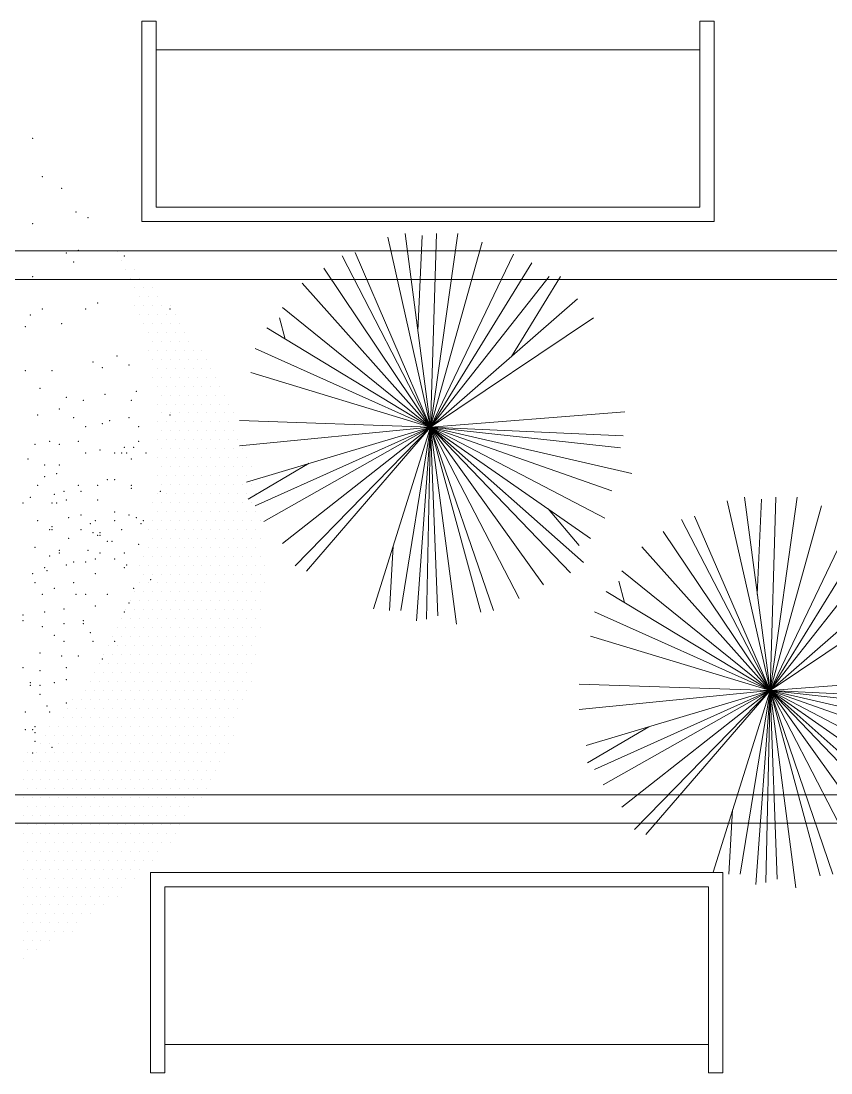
# Model space of a CAD drawing. Header units: metres. Extents: x 599 to 707, y 227 to 318.
# Drawn here: x 655.815 to 658.645, y 249.239 to 252.914 of the extents above; entities that cross this region are included whole.
import ezdxf

# ---------------------------------------------------------------- set-up
doc = ezdxf.new("R2010")
doc.units = ezdxf.units.M
doc.layers.get('0').update_dxf_attribs({"lineweight": 0})
for name, color, linetype, lineweight in [('banqueta', 252, 'Continuous', 9), ('gradas', 35, 'Continuous', 5), ('vegetacion', 74, 'Continuous', 0)]:
    doc.layers.add(name, color=color, linetype=linetype, lineweight=lineweight)

# ---------------------------------------------------------------- blocks, each defined once
blk = doc.blocks.new('Shrub1')
for p, q in [((0, 0), (-0.02488, 0.11056)), ((0, 0), (-0.01489, 0.1126)), ((-0.00739, 0.05587), (-0.0049, 0.11152)), ((0, 0), (0.0034, 0.1126)), ((0, 0), (0.01589, 0.1126)), ((0, 0), (0.02998, 0.10756)), ((0, 0), (-0.05146, 0.09965)), ((0, 0), (-0.04397, 0.10156)), ((0, 0), (0.04826, 0.1006)), ((0, 0), (-0.06225, 0.09257)), ((0, 0), (0.05905, 0.09557)), ((0, 0), (0.06905, 0.08765)), ((0.04711, 0.0411), (0.07574, 0.08765)), ((0, 0), (-0.07474, 0.0837)), ((0, 0), (0.08563, 0.0747)), ((0, 0), (-0.08633, 0.06967)), ((-0.08476, 0.05123), (-0.08803, 0.06367)), ((0, 0), (0.09483, 0.06367)), ((0, 0), (-0.09543, 0.05768)), ((0, 0), (-0.10212, 0.04581)), ((0, 0), (-0.10462, 0.03178)), ((-0.10462, 0.03178), (-0.10462, 0.03178)), ((0, 0), (0.11311, 0.00887)), ((0, 0), (-0.11121, 0.00384)), ((0, 0), (-0.11121, -0.01103)), ((0, 0), (-0.10712, -0.03202)), ((0, 0), (-0.10212, -0.04593)), ((0, 0), (-0.09713, -0.05492)), ((0, 0), (-0.08633, -0.06787)), ((0, 0), (-0.07884, -0.08082)), ((0, 0), (-0.07224, -0.08382)), ((0, 0), (-0.03317, -0.10576)), ((0, 0), (-0.01739, -0.10684)), ((0, 0), (-0.00819, -0.11284)), ((0, 0), (-0.0024, -0.11176)), ((0, 0), (0.11221, -0.00516)), ((0, 0), (0.11061, -0.01211)), ((0, 0), (0.10562, -0.03705)), ((0, 0), (0.10142, -0.053)), ((0, 0), (0.09313, -0.06487)), ((0, 0), (0.01509, -0.11475)), ((0, 0), (0.0042, -0.10984)), ((0, 0), (0.05156, -0.09977)), ((0, 0), (0.06575, -0.09185)), ((0, 0), (0.08154, -0.0849)), ((0, 0), (0.03667, -0.10684)), ((0, 0), (0.08903, -0.0789)), ((0, 0), (0.11721, -0.02698)), ((0, 0), (0.02918, -0.1078)), ((-0.07061, -0.0211), (-0.10632, -0.04197)), ((0.06845, -0.04768), (0.08653, -0.06895)), ((-0.02175, -0.06932), (-0.02398, -0.10684))]:
    blk.add_line(p, q)

msp = doc.modelspace()

# ---------------------------------------------------------------- linework, layer by layer
at = {"layer": 'banqueta'}
for p, q in [((649.7146, 252.1109), (661.3506, 252.1109)), ((649.7146, 252.0109), (661.2768, 252.0109)), ((649.7146, 250.2109), (661.2768, 250.2109)), ((649.7146, 250.1109), (661.3506, 250.1109))]:
    msp.add_line(p, q, dxfattribs=at)
at = {"layer": 'gradas'}
for p, q in [((656.2369, 252.2135), (656.2369, 252.9135)), ((656.2369, 252.9135), (656.2869, 252.9135)), ((656.2869, 252.2635), (656.2869, 252.9135)), ((658.1869, 252.9135), (658.1869, 252.2635)), ((658.1869, 252.9135), (658.2369, 252.9135)), ((658.2369, 252.9135), (658.2369, 252.2135)), ((656.2869, 252.8135), (658.1869, 252.8135)), ((658.1869, 252.2635), (656.2869, 252.2635)), ((658.2369, 252.2135), (656.2369, 252.2135)), ((658.2668, 249.9388), (656.2668, 249.9388)), ((656.2668, 249.9388), (656.2668, 249.2388)), ((658.2668, 249.2388), (658.2668, 249.9388)), ((658.2168, 249.8888), (656.3168, 249.8888)), ((656.3168, 249.8888), (656.3168, 249.2388)), ((658.2168, 249.2388), (658.2168, 249.8888)), ((656.3168, 249.3388), (658.2168, 249.3388)), ((656.2668, 249.2388), (656.3168, 249.2388)), ((658.2168, 249.2388), (658.2668, 249.2388))]:
    msp.add_line(p, q, dxfattribs=at)
at = {"layer": 'vegetacion', "color": 0}
for p, q in [((656.1501, 252.1068), (656.1501, 252.1068)), ((656.1658, 252.0756), (656.1658, 252.0756)), ((656.1814, 252.0443), (656.1814, 252.0443)), ((656.197, 252.0131), (656.197, 252.0131)), ((656.2126, 252.0443), (656.2126, 252.0443)), ((656.2283, 252.0131), (656.2283, 252.0131)), ((656.2126, 251.9818), (656.2126, 251.9818)), ((656.2439, 251.9818), (656.2439, 251.9818)), ((656.2751, 251.9818), (656.2751, 251.9818)), ((656.2283, 251.9506), (656.2283, 251.9506)), ((656.2595, 251.9506), (656.2595, 251.9506)), ((656.2908, 251.9506), (656.2908, 251.9506)), ((656.2126, 251.9193), (656.2126, 251.9193)), ((656.2439, 251.9193), (656.2439, 251.9193)), ((656.2751, 251.9193), (656.2751, 251.9193)), ((656.3064, 251.9193), (656.3064, 251.9193)), ((656.3376, 251.9193), (656.3376, 251.9193)), ((656.2283, 251.8881), (656.2283, 251.8881)), ((656.2595, 251.8881), (656.2595, 251.8881)), ((656.2908, 251.8881), (656.2908, 251.8881)), ((656.322, 251.8881), (656.322, 251.8881)), ((656.3533, 251.8881), (656.3533, 251.8881)), ((656.2439, 251.8568), (656.2439, 251.8568)), ((656.2751, 251.8568), (656.2751, 251.8568)), ((656.3064, 251.8568), (656.3064, 251.8568)), ((656.3376, 251.8568), (656.3376, 251.8568)), ((656.3689, 251.8568), (656.3689, 251.8568)), ((656.2595, 251.8256), (656.2595, 251.8256)), ((656.2751, 251.7943), (656.2751, 251.7943)), ((656.2908, 251.8256), (656.2908, 251.8256)), ((656.3064, 251.7943), (656.3064, 251.7943)), ((656.322, 251.8256), (656.322, 251.8256)), ((656.3376, 251.7943), (656.3376, 251.7943)), ((656.3533, 251.8256), (656.3533, 251.8256)), ((656.3689, 251.7943), (656.3689, 251.7943)), ((656.3845, 251.8256), (656.3845, 251.8256)), ((656.4001, 251.7943), (656.4001, 251.7943)), ((656.2595, 251.7631), (656.2595, 251.7631)), ((656.2908, 251.7631), (656.2908, 251.7631)), ((656.322, 251.7631), (656.322, 251.7631)), ((656.3533, 251.7631), (656.3533, 251.7631)), ((656.3845, 251.7631), (656.3845, 251.7631)), ((656.4158, 251.7631), (656.4158, 251.7631)), ((656.447, 251.7631), (656.447, 251.7631)), ((656.2751, 251.7318), (656.2751, 251.7318)), ((656.3064, 251.7318), (656.3064, 251.7318)), ((656.3376, 251.7318), (656.3376, 251.7318)), ((656.3689, 251.7318), (656.3689, 251.7318)), ((656.4001, 251.7318), (656.4001, 251.7318)), ((656.4314, 251.7318), (656.4314, 251.7318)), ((656.4626, 251.7318), (656.4626, 251.7318)), ((656.2908, 251.7006), (656.2908, 251.7006)), ((656.322, 251.7006), (656.322, 251.7006)), ((656.3533, 251.7006), (656.3533, 251.7006)), ((656.3845, 251.7006), (656.3845, 251.7006)), ((656.4158, 251.7006), (656.4158, 251.7006)), ((656.447, 251.7006), (656.447, 251.7006)), ((656.4783, 251.7006), (656.4783, 251.7006)), ((656.2751, 251.6693), (656.2751, 251.6693)), ((656.3064, 251.6693), (656.3064, 251.6693)), ((656.3376, 251.6693), (656.3376, 251.6693)), ((656.3689, 251.6693), (656.3689, 251.6693)), ((656.4001, 251.6693), (656.4001, 251.6693)), ((656.4314, 251.6693), (656.4314, 251.6693)), ((656.4626, 251.6693), (656.4626, 251.6693)), ((656.4939, 251.6693), (656.4939, 251.6693)), ((656.2908, 251.6381), (656.2908, 251.6381)), ((656.322, 251.6381), (656.322, 251.6381)), ((656.3533, 251.6381), (656.3533, 251.6381)), ((656.3845, 251.6381), (656.3845, 251.6381)), ((656.4158, 251.6381), (656.4158, 251.6381)), ((656.447, 251.6381), (656.447, 251.6381)), ((656.4783, 251.6381), (656.4783, 251.6381)), ((656.5095, 251.6381), (656.5095, 251.6381)), ((656.2908, 251.5756), (656.2908, 251.5756)), ((656.3064, 251.6068), (656.3064, 251.6068)), ((656.322, 251.5756), (656.322, 251.5756)), ((656.3376, 251.6068), (656.3376, 251.6068)), ((656.3533, 251.5756), (656.3533, 251.5756)), ((656.3689, 251.6068), (656.3689, 251.6068)), ((656.3845, 251.5756), (656.3845, 251.5756)), ((656.4001, 251.6068), (656.4001, 251.6068)), ((656.4158, 251.5756), (656.4158, 251.5756)), ((656.4314, 251.6068), (656.4314, 251.6068)), ((656.447, 251.5756), (656.447, 251.5756)), ((656.4626, 251.6068), (656.4626, 251.6068)), ((656.4783, 251.5756), (656.4783, 251.5756)), ((656.4939, 251.6068), (656.4939, 251.6068)), ((656.5095, 251.5756), (656.5095, 251.5756)), ((656.5251, 251.6068), (656.5251, 251.6068)), ((656.5408, 251.5756), (656.5408, 251.5756)), ((656.3064, 251.5443), (656.3064, 251.5443)), ((656.3376, 251.5443), (656.3376, 251.5443)), ((656.3689, 251.5443), (656.3689, 251.5443)), ((656.4001, 251.5443), (656.4001, 251.5443)), ((656.4314, 251.5443), (656.4314, 251.5443)), ((656.4626, 251.5443), (656.4626, 251.5443)), ((656.4939, 251.5443), (656.4939, 251.5443)), ((656.5251, 251.5443), (656.5251, 251.5443)), ((656.5564, 251.5443), (656.5564, 251.5443)), ((656.2908, 251.5131), (656.2908, 251.5131)), ((656.322, 251.5131), (656.322, 251.5131)), ((656.3533, 251.5131), (656.3533, 251.5131)), ((656.3845, 251.5131), (656.3845, 251.5131)), ((656.4158, 251.5131), (656.4158, 251.5131)), ((656.447, 251.5131), (656.447, 251.5131)), ((656.4783, 251.5131), (656.4783, 251.5131)), ((656.5095, 251.5131), (656.5095, 251.5131)), ((656.5408, 251.5131), (656.5408, 251.5131)), ((656.3064, 251.4818), (656.3064, 251.4818)), ((656.3376, 251.4818), (656.3376, 251.4818)), ((656.3689, 251.4818), (656.3689, 251.4818)), ((656.4001, 251.4818), (656.4001, 251.4818)), ((656.4314, 251.4818), (656.4314, 251.4818)), ((656.4626, 251.4818), (656.4626, 251.4818)), ((656.4939, 251.4818), (656.4939, 251.4818)), ((656.5251, 251.4818), (656.5251, 251.4818)), ((656.5564, 251.4818), (656.5564, 251.4818)), ((656.2908, 251.4506), (656.2908, 251.4506)), ((656.322, 251.4506), (656.322, 251.4506)), ((656.3533, 251.4506), (656.3533, 251.4506)), ((656.3845, 251.4506), (656.3845, 251.4506)), ((656.4158, 251.4506), (656.4158, 251.4506)), ((656.447, 251.4506), (656.447, 251.4506)), ((656.4783, 251.4506), (656.4783, 251.4506)), ((656.5095, 251.4506), (656.5095, 251.4506)), ((656.5408, 251.4506), (656.5408, 251.4506)), ((656.572, 251.4506), (656.572, 251.4506)), ((656.2908, 251.3881), (656.2908, 251.3881)), ((656.3064, 251.4193), (656.3064, 251.4193)), ((656.322, 251.3881), (656.322, 251.3881)), ((656.3376, 251.4193), (656.3376, 251.4193)), ((656.3533, 251.3881), (656.3533, 251.3881)), ((656.3689, 251.4193), (656.3689, 251.4193)), ((656.3845, 251.3881), (656.3845, 251.3881)), ((656.4001, 251.4193), (656.4001, 251.4193)), ((656.4158, 251.3881), (656.4158, 251.3881)), ((656.4314, 251.4193), (656.4314, 251.4193)), ((656.447, 251.3881), (656.447, 251.3881)), ((656.4626, 251.4193), (656.4626, 251.4193)), ((656.4783, 251.3881), (656.4783, 251.3881)), ((656.4939, 251.4193), (656.4939, 251.4193)), ((656.5095, 251.3881), (656.5095, 251.3881)), ((656.5251, 251.4193), (656.5251, 251.4193)), ((656.5408, 251.3881), (656.5408, 251.3881)), ((656.5564, 251.4193), (656.5564, 251.4193)), ((656.572, 251.3881), (656.572, 251.3881)), ((656.5876, 251.4193), (656.5876, 251.4193)), ((656.6033, 251.3881), (656.6033, 251.3881)), ((656.3064, 251.3568), (656.3064, 251.3568)), ((656.3376, 251.3568), (656.3376, 251.3568)), ((656.3689, 251.3568), (656.3689, 251.3568)), ((656.4001, 251.3568), (656.4001, 251.3568)), ((656.4314, 251.3568), (656.4314, 251.3568)), ((656.4626, 251.3568), (656.4626, 251.3568)), ((656.4939, 251.3568), (656.4939, 251.3568)), ((656.5251, 251.3568), (656.5251, 251.3568)), ((656.5564, 251.3568), (656.5564, 251.3568)), ((656.5876, 251.3568), (656.5876, 251.3568)), ((656.6189, 251.3568), (656.6189, 251.3568)), ((656.2908, 251.3256), (656.2908, 251.3256)), ((656.322, 251.3256), (656.322, 251.3256)), ((656.3533, 251.3256), (656.3533, 251.3256)), ((656.3845, 251.3256), (656.3845, 251.3256)), ((656.4158, 251.3256), (656.4158, 251.3256)), ((656.447, 251.3256), (656.447, 251.3256)), ((656.4783, 251.3256), (656.4783, 251.3256)), ((656.5095, 251.3256), (656.5095, 251.3256)), ((656.5408, 251.3256), (656.5408, 251.3256)), ((656.572, 251.3256), (656.572, 251.3256)), ((656.6033, 251.3256), (656.6033, 251.3256)), ((656.3064, 251.2943), (656.3064, 251.2943)), ((656.3376, 251.2943), (656.3376, 251.2943)), ((656.3689, 251.2943), (656.3689, 251.2943)), ((656.4001, 251.2943), (656.4001, 251.2943)), ((656.4314, 251.2943), (656.4314, 251.2943)), ((656.4626, 251.2943), (656.4626, 251.2943)), ((656.4939, 251.2943), (656.4939, 251.2943)), ((656.5251, 251.2943), (656.5251, 251.2943)), ((656.5564, 251.2943), (656.5564, 251.2943)), ((656.5876, 251.2943), (656.5876, 251.2943)), ((656.6189, 251.2943), (656.6189, 251.2943)), ((656.2908, 251.2631), (656.2908, 251.2631)), ((656.322, 251.2631), (656.322, 251.2631)), ((656.3533, 251.2631), (656.3533, 251.2631)), ((656.3845, 251.2631), (656.3845, 251.2631)), ((656.4158, 251.2631), (656.4158, 251.2631)), ((656.447, 251.2631), (656.447, 251.2631)), ((656.4783, 251.2631), (656.4783, 251.2631)), ((656.5095, 251.2631), (656.5095, 251.2631)), ((656.5408, 251.2631), (656.5408, 251.2631)), ((656.572, 251.2631), (656.572, 251.2631)), ((656.6033, 251.2631), (656.6033, 251.2631)), ((656.6345, 251.2631), (656.6345, 251.2631)), ((656.2751, 251.2318), (656.2751, 251.2318)), ((656.3064, 251.2318), (656.3064, 251.2318)), ((656.3376, 251.2318), (656.3376, 251.2318)), ((656.3689, 251.2318), (656.3689, 251.2318)), ((656.4001, 251.2318), (656.4001, 251.2318)), ((656.4314, 251.2318), (656.4314, 251.2318)), ((656.4626, 251.2318), (656.4626, 251.2318)), ((656.4939, 251.2318), (656.4939, 251.2318)), ((656.5251, 251.2318), (656.5251, 251.2318)), ((656.5564, 251.2318), (656.5564, 251.2318)), ((656.5876, 251.2318), (656.5876, 251.2318)), ((656.6189, 251.2318), (656.6189, 251.2318)), ((656.2751, 251.1693), (656.2751, 251.1693)), ((656.2908, 251.2006), (656.2908, 251.2006)), ((656.3064, 251.1693), (656.3064, 251.1693)), ((656.322, 251.2006), (656.322, 251.2006)), ((656.3376, 251.1693), (656.3376, 251.1693)), ((656.3533, 251.2006), (656.3533, 251.2006)), ((656.3689, 251.1693), (656.3689, 251.1693)), ((656.3845, 251.2006), (656.3845, 251.2006)), ((656.4001, 251.1693), (656.4001, 251.1693)), ((656.4158, 251.2006), (656.4158, 251.2006)), ((656.4314, 251.1693), (656.4314, 251.1693)), ((656.447, 251.2006), (656.447, 251.2006)), ((656.4626, 251.1693), (656.4626, 251.1693)), ((656.4783, 251.2006), (656.4783, 251.2006)), ((656.4939, 251.1693), (656.4939, 251.1693)), ((656.5095, 251.2006), (656.5095, 251.2006)), ((656.5251, 251.1693), (656.5251, 251.1693)), ((656.5408, 251.2006), (656.5408, 251.2006)), ((656.5564, 251.1693), (656.5564, 251.1693)), ((656.572, 251.2006), (656.572, 251.2006)), ((656.5876, 251.1693), (656.5876, 251.1693)), ((656.6033, 251.2006), (656.6033, 251.2006)), ((656.6189, 251.1693), (656.6189, 251.1693)), ((656.6345, 251.2006), (656.6345, 251.2006)), ((656.6501, 251.1693), (656.6501, 251.1693)), ((656.2595, 251.1381), (656.2595, 251.1381)), ((656.2908, 251.1381), (656.2908, 251.1381)), ((656.322, 251.1381), (656.322, 251.1381)), ((656.3533, 251.1381), (656.3533, 251.1381)), ((656.3845, 251.1381), (656.3845, 251.1381)), ((656.4158, 251.1381), (656.4158, 251.1381)), ((656.447, 251.1381), (656.447, 251.1381)), ((656.4783, 251.1381), (656.4783, 251.1381)), ((656.5095, 251.1381), (656.5095, 251.1381)), ((656.5408, 251.1381), (656.5408, 251.1381)), ((656.572, 251.1381), (656.572, 251.1381)), ((656.6033, 251.1381), (656.6033, 251.1381)), ((656.6345, 251.1381), (656.6345, 251.1381)), ((656.2751, 251.1068), (656.2751, 251.1068)), ((656.3064, 251.1068), (656.3064, 251.1068)), ((656.3376, 251.1068), (656.3376, 251.1068)), ((656.3689, 251.1068), (656.3689, 251.1068)), ((656.4001, 251.1068), (656.4001, 251.1068)), ((656.4314, 251.1068), (656.4314, 251.1068)), ((656.4626, 251.1068), (656.4626, 251.1068)), ((656.4939, 251.1068), (656.4939, 251.1068)), ((656.5251, 251.1068), (656.5251, 251.1068)), ((656.5564, 251.1068), (656.5564, 251.1068)), ((656.5876, 251.1068), (656.5876, 251.1068)), ((656.6189, 251.1068), (656.6189, 251.1068)), ((656.6501, 251.1068), (656.6501, 251.1068)), ((656.2595, 251.0756), (656.2595, 251.0756)), ((656.2908, 251.0756), (656.2908, 251.0756)), ((656.322, 251.0756), (656.322, 251.0756)), ((656.3533, 251.0756), (656.3533, 251.0756)), ((656.3845, 251.0756), (656.3845, 251.0756)), ((656.4158, 251.0756), (656.4158, 251.0756)), ((656.447, 251.0756), (656.447, 251.0756)), ((656.4783, 251.0756), (656.4783, 251.0756)), ((656.5095, 251.0756), (656.5095, 251.0756)), ((656.5408, 251.0756), (656.5408, 251.0756)), ((656.572, 251.0756), (656.572, 251.0756)), ((656.6033, 251.0756), (656.6033, 251.0756)), ((656.6345, 251.0756), (656.6345, 251.0756)), ((656.2439, 251.0443), (656.2439, 251.0443)), ((656.2751, 251.0443), (656.2751, 251.0443)), ((656.3064, 251.0443), (656.3064, 251.0443)), ((656.3376, 251.0443), (656.3376, 251.0443)), ((656.3689, 251.0443), (656.3689, 251.0443)), ((656.4001, 251.0443), (656.4001, 251.0443)), ((656.4314, 251.0443), (656.4314, 251.0443)), ((656.4626, 251.0443), (656.4626, 251.0443)), ((656.4939, 251.0443), (656.4939, 251.0443)), ((656.5251, 251.0443), (656.5251, 251.0443)), ((656.5564, 251.0443), (656.5564, 251.0443)), ((656.5876, 251.0443), (656.5876, 251.0443)), ((656.6189, 251.0443), (656.6189, 251.0443)), ((656.6501, 251.0443), (656.6501, 251.0443)), ((656.2283, 251.0131), (656.2283, 251.0131)), ((656.2595, 251.0131), (656.2595, 251.0131)), ((656.2908, 251.0131), (656.2908, 251.0131)), ((656.322, 251.0131), (656.322, 251.0131)), ((656.3533, 251.0131), (656.3533, 251.0131)), ((656.3845, 251.0131), (656.3845, 251.0131)), ((656.4158, 251.0131), (656.4158, 251.0131)), ((656.447, 251.0131), (656.447, 251.0131)), ((656.4783, 251.0131), (656.4783, 251.0131)), ((656.5095, 251.0131), (656.5095, 251.0131)), ((656.5408, 251.0131), (656.5408, 251.0131)), ((656.572, 251.0131), (656.572, 251.0131)), ((656.6033, 251.0131), (656.6033, 251.0131)), ((656.6345, 251.0131), (656.6345, 251.0131)), ((656.6658, 251.0131), (656.6658, 251.0131)), ((656.2283, 250.9506), (656.2283, 250.9506)), ((656.2439, 250.9818), (656.2439, 250.9818)), ((656.2595, 250.9506), (656.2595, 250.9506)), ((656.2751, 250.9818), (656.2751, 250.9818)), ((656.2908, 250.9506), (656.2908, 250.9506)), ((656.3064, 250.9818), (656.3064, 250.9818)), ((656.322, 250.9506), (656.322, 250.9506)), ((656.3376, 250.9818), (656.3376, 250.9818)), ((656.3533, 250.9506), (656.3533, 250.9506)), ((656.3689, 250.9818), (656.3689, 250.9818)), ((656.3845, 250.9506), (656.3845, 250.9506)), ((656.4001, 250.9818), (656.4001, 250.9818)), ((656.4158, 250.9506), (656.4158, 250.9506)), ((656.4314, 250.9818), (656.4314, 250.9818)), ((656.447, 250.9506), (656.447, 250.9506)), ((656.4626, 250.9818), (656.4626, 250.9818)), ((656.4783, 250.9506), (656.4783, 250.9506)), ((656.4939, 250.9818), (656.4939, 250.9818)), ((656.5095, 250.9506), (656.5095, 250.9506)), ((656.5251, 250.9818), (656.5251, 250.9818)), ((656.5408, 250.9506), (656.5408, 250.9506)), ((656.5564, 250.9818), (656.5564, 250.9818)), ((656.572, 250.9506), (656.572, 250.9506)), ((656.5876, 250.9818), (656.5876, 250.9818)), ((656.6033, 250.9506), (656.6033, 250.9506)), ((656.6189, 250.9818), (656.6189, 250.9818)), ((656.6345, 250.9506), (656.6345, 250.9506)), ((656.6501, 250.9818), (656.6501, 250.9818)), ((656.6658, 250.9506), (656.6658, 250.9506)), ((656.2126, 250.9193), (656.2126, 250.9193)), ((656.2439, 250.9193), (656.2439, 250.9193)), ((656.2751, 250.9193), (656.2751, 250.9193)), ((656.3064, 250.9193), (656.3064, 250.9193)), ((656.3376, 250.9193), (656.3376, 250.9193)), ((656.3689, 250.9193), (656.3689, 250.9193)), ((656.4001, 250.9193), (656.4001, 250.9193)), ((656.4314, 250.9193), (656.4314, 250.9193)), ((656.4626, 250.9193), (656.4626, 250.9193)), ((656.4939, 250.9193), (656.4939, 250.9193)), ((656.5251, 250.9193), (656.5251, 250.9193)), ((656.5564, 250.9193), (656.5564, 250.9193)), ((656.5876, 250.9193), (656.5876, 250.9193)), ((656.6189, 250.9193), (656.6189, 250.9193)), ((656.6501, 250.9193), (656.6501, 250.9193)), ((656.197, 250.8881), (656.197, 250.8881)), ((656.2283, 250.8881), (656.2283, 250.8881)), ((656.2595, 250.8881), (656.2595, 250.8881)), ((656.2908, 250.8881), (656.2908, 250.8881)), ((656.322, 250.8881), (656.322, 250.8881)), ((656.3533, 250.8881), (656.3533, 250.8881)), ((656.3845, 250.8881), (656.3845, 250.8881)), ((656.4158, 250.8881), (656.4158, 250.8881)), ((656.447, 250.8881), (656.447, 250.8881)), ((656.4783, 250.8881), (656.4783, 250.8881)), ((656.5095, 250.8881), (656.5095, 250.8881)), ((656.5408, 250.8881), (656.5408, 250.8881)), ((656.572, 250.8881), (656.572, 250.8881)), ((656.6033, 250.8881), (656.6033, 250.8881)), ((656.6345, 250.8881), (656.6345, 250.8881)), ((656.1814, 250.8568), (656.1814, 250.8568)), ((656.2126, 250.8568), (656.2126, 250.8568)), ((656.2439, 250.8568), (656.2439, 250.8568)), ((656.2751, 250.8568), (656.2751, 250.8568)), ((656.3064, 250.8568), (656.3064, 250.8568)), ((656.3376, 250.8568), (656.3376, 250.8568)), ((656.3689, 250.8568), (656.3689, 250.8568)), ((656.4001, 250.8568), (656.4001, 250.8568)), ((656.4314, 250.8568), (656.4314, 250.8568)), ((656.4626, 250.8568), (656.4626, 250.8568)), ((656.4939, 250.8568), (656.4939, 250.8568)), ((656.5251, 250.8568), (656.5251, 250.8568)), ((656.5564, 250.8568), (656.5564, 250.8568)), ((656.5876, 250.8568), (656.5876, 250.8568)), ((656.6189, 250.8568), (656.6189, 250.8568)), ((656.6501, 250.8568), (656.6501, 250.8568)), ((656.1658, 250.8256), (656.1658, 250.8256)), ((656.197, 250.8256), (656.197, 250.8256)), ((656.2283, 250.8256), (656.2283, 250.8256)), ((656.2595, 250.8256), (656.2595, 250.8256)), ((656.2908, 250.8256), (656.2908, 250.8256)), ((656.322, 250.8256), (656.322, 250.8256)), ((656.3533, 250.8256), (656.3533, 250.8256)), ((656.3845, 250.8256), (656.3845, 250.8256)), ((656.4158, 250.8256), (656.4158, 250.8256)), ((656.447, 250.8256), (656.447, 250.8256)), ((656.4783, 250.8256), (656.4783, 250.8256)), ((656.5095, 250.8256), (656.5095, 250.8256)), ((656.5408, 250.8256), (656.5408, 250.8256)), ((656.572, 250.8256), (656.572, 250.8256)), ((656.6033, 250.8256), (656.6033, 250.8256)), ((656.6345, 250.8256), (656.6345, 250.8256)), ((656.1345, 250.7631), (656.1345, 250.7631)), ((656.1501, 250.7943), (656.1501, 250.7943)), ((656.1658, 250.7631), (656.1658, 250.7631)), ((656.1814, 250.7943), (656.1814, 250.7943)), ((656.197, 250.7631), (656.197, 250.7631)), ((656.2126, 250.7943), (656.2126, 250.7943)), ((656.2283, 250.7631), (656.2283, 250.7631)), ((656.2439, 250.7943), (656.2439, 250.7943)), ((656.2595, 250.7631), (656.2595, 250.7631)), ((656.2751, 250.7943), (656.2751, 250.7943)), ((656.2908, 250.7631), (656.2908, 250.7631)), ((656.3064, 250.7943), (656.3064, 250.7943)), ((656.322, 250.7631), (656.322, 250.7631)), ((656.3376, 250.7943), (656.3376, 250.7943)), ((656.3533, 250.7631), (656.3533, 250.7631)), ((656.3689, 250.7943), (656.3689, 250.7943)), ((656.3845, 250.7631), (656.3845, 250.7631)), ((656.4001, 250.7943), (656.4001, 250.7943)), ((656.4158, 250.7631), (656.4158, 250.7631)), ((656.4314, 250.7943), (656.4314, 250.7943)), ((656.447, 250.7631), (656.447, 250.7631)), ((656.4626, 250.7943), (656.4626, 250.7943)), ((656.4783, 250.7631), (656.4783, 250.7631)), ((656.4939, 250.7943), (656.4939, 250.7943)), ((656.5095, 250.7631), (656.5095, 250.7631)), ((656.5251, 250.7943), (656.5251, 250.7943)), ((656.5408, 250.7631), (656.5408, 250.7631)), ((656.5564, 250.7943), (656.5564, 250.7943)), ((656.572, 250.7631), (656.572, 250.7631)), ((656.5876, 250.7943), (656.5876, 250.7943)), ((656.6033, 250.7631), (656.6033, 250.7631)), ((656.6189, 250.7943), (656.6189, 250.7943)), ((656.6345, 250.7631), (656.6345, 250.7631)), ((656.6501, 250.7943), (656.6501, 250.7943)), ((656.1189, 250.7318), (656.1189, 250.7318)), ((656.1501, 250.7318), (656.1501, 250.7318)), ((656.1814, 250.7318), (656.1814, 250.7318)), ((656.2126, 250.7318), (656.2126, 250.7318)), ((656.2439, 250.7318), (656.2439, 250.7318)), ((656.2751, 250.7318), (656.2751, 250.7318)), ((656.3064, 250.7318), (656.3064, 250.7318)), ((656.3376, 250.7318), (656.3376, 250.7318)), ((656.3689, 250.7318), (656.3689, 250.7318)), ((656.4001, 250.7318), (656.4001, 250.7318)), ((656.4314, 250.7318), (656.4314, 250.7318)), ((656.4626, 250.7318), (656.4626, 250.7318)), ((656.4939, 250.7318), (656.4939, 250.7318)), ((656.5251, 250.7318), (656.5251, 250.7318)), ((656.5564, 250.7318), (656.5564, 250.7318)), ((656.5876, 250.7318), (656.5876, 250.7318)), ((656.6189, 250.7318), (656.6189, 250.7318)), ((656.1033, 250.7006), (656.1033, 250.7006)), ((656.1345, 250.7006), (656.1345, 250.7006)), ((656.1658, 250.7006), (656.1658, 250.7006)), ((656.197, 250.7006), (656.197, 250.7006)), ((656.2283, 250.7006), (656.2283, 250.7006)), ((656.2595, 250.7006), (656.2595, 250.7006)), ((656.2908, 250.7006), (656.2908, 250.7006)), ((656.322, 250.7006), (656.322, 250.7006)), ((656.3533, 250.7006), (656.3533, 250.7006)), ((656.3845, 250.7006), (656.3845, 250.7006)), ((656.4158, 250.7006), (656.4158, 250.7006)), ((656.447, 250.7006), (656.447, 250.7006)), ((656.4783, 250.7006), (656.4783, 250.7006)), ((656.5095, 250.7006), (656.5095, 250.7006)), ((656.5408, 250.7006), (656.5408, 250.7006)), ((656.572, 250.7006), (656.572, 250.7006)), ((656.6033, 250.7006), (656.6033, 250.7006)), ((656.6345, 250.7006), (656.6345, 250.7006)), ((656.0876, 250.6693), (656.0876, 250.6693)), ((656.1189, 250.6693), (656.1189, 250.6693)), ((656.1501, 250.6693), (656.1501, 250.6693)), ((656.1814, 250.6693), (656.1814, 250.6693)), ((656.2126, 250.6693), (656.2126, 250.6693)), ((656.2439, 250.6693), (656.2439, 250.6693)), ((656.2751, 250.6693), (656.2751, 250.6693)), ((656.3064, 250.6693), (656.3064, 250.6693)), ((656.3376, 250.6693), (656.3376, 250.6693)), ((656.3689, 250.6693), (656.3689, 250.6693)), ((656.4001, 250.6693), (656.4001, 250.6693)), ((656.4314, 250.6693), (656.4314, 250.6693)), ((656.4626, 250.6693), (656.4626, 250.6693)), ((656.4939, 250.6693), (656.4939, 250.6693)), ((656.5251, 250.6693), (656.5251, 250.6693)), ((656.5564, 250.6693), (656.5564, 250.6693)), ((656.5876, 250.6693), (656.5876, 250.6693)), ((656.6189, 250.6693), (656.6189, 250.6693)), ((656.072, 250.6381), (656.072, 250.6381)), ((656.1033, 250.6381), (656.1033, 250.6381)), ((656.1345, 250.6381), (656.1345, 250.6381)), ((656.1658, 250.6381), (656.1658, 250.6381)), ((656.197, 250.6381), (656.197, 250.6381)), ((656.2283, 250.6381), (656.2283, 250.6381)), ((656.2595, 250.6381), (656.2595, 250.6381)), ((656.2908, 250.6381), (656.2908, 250.6381)), ((656.322, 250.6381), (656.322, 250.6381)), ((656.3533, 250.6381), (656.3533, 250.6381)), ((656.3845, 250.6381), (656.3845, 250.6381)), ((656.4158, 250.6381), (656.4158, 250.6381)), ((656.447, 250.6381), (656.447, 250.6381)), ((656.4783, 250.6381), (656.4783, 250.6381)), ((656.5095, 250.6381), (656.5095, 250.6381)), ((656.5408, 250.6381), (656.5408, 250.6381)), ((656.572, 250.6381), (656.572, 250.6381)), ((656.6033, 250.6381), (656.6033, 250.6381)), ((656.0564, 250.6068), (656.0564, 250.6068)), ((656.0876, 250.6068), (656.0876, 250.6068)), ((656.1189, 250.6068), (656.1189, 250.6068)), ((656.1501, 250.6068), (656.1501, 250.6068)), ((656.1814, 250.6068), (656.1814, 250.6068)), ((656.2126, 250.6068), (656.2126, 250.6068)), ((656.2439, 250.6068), (656.2439, 250.6068)), ((656.2751, 250.6068), (656.2751, 250.6068)), ((656.3064, 250.6068), (656.3064, 250.6068)), ((656.3376, 250.6068), (656.3376, 250.6068)), ((656.3689, 250.6068), (656.3689, 250.6068)), ((656.4001, 250.6068), (656.4001, 250.6068)), ((656.4314, 250.6068), (656.4314, 250.6068)), ((656.4626, 250.6068), (656.4626, 250.6068)), ((656.4939, 250.6068), (656.4939, 250.6068)), ((656.5251, 250.6068), (656.5251, 250.6068)), ((656.5564, 250.6068), (656.5564, 250.6068)), ((656.5876, 250.6068), (656.5876, 250.6068)), ((656.6189, 250.6068), (656.6189, 250.6068)), ((655.9939, 250.5443), (655.9939, 250.5443)), ((656.0251, 250.5443), (656.0251, 250.5443)), ((656.0408, 250.5756), (656.0408, 250.5756)), ((656.0564, 250.5443), (656.0564, 250.5443)), ((656.072, 250.5756), (656.072, 250.5756)), ((656.0876, 250.5443), (656.0876, 250.5443)), ((656.1033, 250.5756), (656.1033, 250.5756)), ((656.1189, 250.5443), (656.1189, 250.5443)), ((656.1345, 250.5756), (656.1345, 250.5756)), ((656.1501, 250.5443), (656.1501, 250.5443)), ((656.1658, 250.5756), (656.1658, 250.5756)), ((656.1814, 250.5443), (656.1814, 250.5443)), ((656.197, 250.5756), (656.197, 250.5756)), ((656.2126, 250.5443), (656.2126, 250.5443)), ((656.2283, 250.5756), (656.2283, 250.5756)), ((656.2439, 250.5443), (656.2439, 250.5443)), ((656.2595, 250.5756), (656.2595, 250.5756)), ((656.2751, 250.5443), (656.2751, 250.5443)), ((656.2908, 250.5756), (656.2908, 250.5756)), ((656.3064, 250.5443), (656.3064, 250.5443)), ((656.322, 250.5756), (656.322, 250.5756)), ((656.3376, 250.5443), (656.3376, 250.5443)), ((656.3533, 250.5756), (656.3533, 250.5756)), ((656.3689, 250.5443), (656.3689, 250.5443)), ((656.3845, 250.5756), (656.3845, 250.5756)), ((656.4001, 250.5443), (656.4001, 250.5443)), ((656.4158, 250.5756), (656.4158, 250.5756)), ((656.4314, 250.5443), (656.4314, 250.5443)), ((656.447, 250.5756), (656.447, 250.5756)), ((656.4626, 250.5443), (656.4626, 250.5443)), ((656.4783, 250.5756), (656.4783, 250.5756)), ((656.4939, 250.5443), (656.4939, 250.5443)), ((656.5095, 250.5756), (656.5095, 250.5756)), ((656.5251, 250.5443), (656.5251, 250.5443)), ((656.5408, 250.5756), (656.5408, 250.5756)), ((656.5564, 250.5443), (656.5564, 250.5443)), ((656.572, 250.5756), (656.572, 250.5756)), ((656.5876, 250.5443), (656.5876, 250.5443)), ((656.6033, 250.5756), (656.6033, 250.5756)), ((655.9783, 250.5131), (655.9783, 250.5131)), ((656.0095, 250.5131), (656.0095, 250.5131)), ((656.0408, 250.5131), (656.0408, 250.5131)), ((656.072, 250.5131), (656.072, 250.5131)), ((656.1033, 250.5131), (656.1033, 250.5131)), ((656.1345, 250.5131), (656.1345, 250.5131)), ((656.1658, 250.5131), (656.1658, 250.5131)), ((656.197, 250.5131), (656.197, 250.5131)), ((656.2283, 250.5131), (656.2283, 250.5131)), ((656.2595, 250.5131), (656.2595, 250.5131)), ((656.2908, 250.5131), (656.2908, 250.5131)), ((656.322, 250.5131), (656.322, 250.5131)), ((656.3533, 250.5131), (656.3533, 250.5131)), ((656.3845, 250.5131), (656.3845, 250.5131)), ((656.4158, 250.5131), (656.4158, 250.5131)), ((656.447, 250.5131), (656.447, 250.5131)), ((656.4783, 250.5131), (656.4783, 250.5131)), ((656.5095, 250.5131), (656.5095, 250.5131)), ((656.5408, 250.5131), (656.5408, 250.5131)), ((656.572, 250.5131), (656.572, 250.5131)), ((655.9626, 250.4818), (655.9626, 250.4818)), ((655.9939, 250.4818), (655.9939, 250.4818)), ((656.0251, 250.4818), (656.0251, 250.4818)), ((656.0564, 250.4818), (656.0564, 250.4818)), ((656.0876, 250.4818), (656.0876, 250.4818)), ((656.1189, 250.4818), (656.1189, 250.4818)), ((656.1501, 250.4818), (656.1501, 250.4818)), ((656.1814, 250.4818), (656.1814, 250.4818)), ((656.2126, 250.4818), (656.2126, 250.4818)), ((656.2439, 250.4818), (656.2439, 250.4818)), ((656.2751, 250.4818), (656.2751, 250.4818)), ((656.3064, 250.4818), (656.3064, 250.4818)), ((656.3376, 250.4818), (656.3376, 250.4818)), ((656.3689, 250.4818), (656.3689, 250.4818)), ((656.4001, 250.4818), (656.4001, 250.4818)), ((656.4314, 250.4818), (656.4314, 250.4818)), ((656.4626, 250.4818), (656.4626, 250.4818)), ((656.4939, 250.4818), (656.4939, 250.4818)), ((656.5251, 250.4818), (656.5251, 250.4818)), ((656.5564, 250.4818), (656.5564, 250.4818)), ((655.9158, 250.4506), (655.9158, 250.4506)), ((655.947, 250.4506), (655.947, 250.4506)), ((655.9783, 250.4506), (655.9783, 250.4506)), ((656.0095, 250.4506), (656.0095, 250.4506)), ((656.0408, 250.4506), (656.0408, 250.4506)), ((656.072, 250.4506), (656.072, 250.4506)), ((656.1033, 250.4506), (656.1033, 250.4506)), ((656.1345, 250.4506), (656.1345, 250.4506)), ((656.1658, 250.4506), (656.1658, 250.4506)), ((656.197, 250.4506), (656.197, 250.4506)), ((656.2283, 250.4506), (656.2283, 250.4506)), ((656.2595, 250.4506), (656.2595, 250.4506)), ((656.2908, 250.4506), (656.2908, 250.4506)), ((656.322, 250.4506), (656.322, 250.4506)), ((656.3533, 250.4506), (656.3533, 250.4506)), ((656.3845, 250.4506), (656.3845, 250.4506)), ((656.4158, 250.4506), (656.4158, 250.4506)), ((656.447, 250.4506), (656.447, 250.4506)), ((656.4783, 250.4506), (656.4783, 250.4506)), ((656.5095, 250.4506), (656.5095, 250.4506)), ((656.5408, 250.4506), (656.5408, 250.4506)), ((655.9001, 250.4193), (655.9001, 250.4193)), ((655.9314, 250.4193), (655.9314, 250.4193)), ((655.9626, 250.4193), (655.9626, 250.4193)), ((655.9939, 250.4193), (655.9939, 250.4193)), ((656.0251, 250.4193), (656.0251, 250.4193)), ((656.0564, 250.4193), (656.0564, 250.4193)), ((656.0876, 250.4193), (656.0876, 250.4193)), ((656.1189, 250.4193), (656.1189, 250.4193)), ((656.1501, 250.4193), (656.1501, 250.4193)), ((656.1814, 250.4193), (656.1814, 250.4193)), ((656.2126, 250.4193), (656.2126, 250.4193)), ((656.2439, 250.4193), (656.2439, 250.4193)), ((656.2751, 250.4193), (656.2751, 250.4193)), ((656.3064, 250.4193), (656.3064, 250.4193)), ((656.3376, 250.4193), (656.3376, 250.4193)), ((656.3689, 250.4193), (656.3689, 250.4193)), ((656.4001, 250.4193), (656.4001, 250.4193)), ((656.4314, 250.4193), (656.4314, 250.4193)), ((656.4626, 250.4193), (656.4626, 250.4193)), ((656.4939, 250.4193), (656.4939, 250.4193)), ((656.5251, 250.4193), (656.5251, 250.4193)), ((656.5564, 250.4193), (656.5564, 250.4193)), ((655.8845, 250.3881), (655.8845, 250.3881)), ((655.9158, 250.3881), (655.9158, 250.3881)), ((655.947, 250.3881), (655.947, 250.3881)), ((655.9783, 250.3881), (655.9783, 250.3881)), ((656.0095, 250.3881), (656.0095, 250.3881)), ((656.0408, 250.3881), (656.0408, 250.3881)), ((656.072, 250.3881), (656.072, 250.3881)), ((656.1033, 250.3881), (656.1033, 250.3881)), ((656.1345, 250.3881), (656.1345, 250.3881)), ((656.1658, 250.3881), (656.1658, 250.3881)), ((656.197, 250.3881), (656.197, 250.3881)), ((656.2283, 250.3881), (656.2283, 250.3881)), ((656.2595, 250.3881), (656.2595, 250.3881)), ((656.2908, 250.3881), (656.2908, 250.3881)), ((656.322, 250.3881), (656.322, 250.3881)), ((656.3533, 250.3881), (656.3533, 250.3881)), ((656.3845, 250.3881), (656.3845, 250.3881)), ((656.4158, 250.3881), (656.4158, 250.3881)), ((656.447, 250.3881), (656.447, 250.3881)), ((656.4783, 250.3881), (656.4783, 250.3881)), ((656.5095, 250.3881), (656.5095, 250.3881)), ((656.5408, 250.3881), (656.5408, 250.3881)), ((655.822, 250.3256), (655.822, 250.3256)), ((655.8376, 250.3568), (655.8376, 250.3568)), ((655.8533, 250.3256), (655.8533, 250.3256)), ((655.8689, 250.3568), (655.8689, 250.3568)), ((655.8845, 250.3256), (655.8845, 250.3256)), ((655.9001, 250.3568), (655.9001, 250.3568)), ((655.9158, 250.3256), (655.9158, 250.3256)), ((655.9314, 250.3568), (655.9314, 250.3568)), ((655.947, 250.3256), (655.947, 250.3256)), ((655.9626, 250.3568), (655.9626, 250.3568)), ((655.9783, 250.3256), (655.9783, 250.3256)), ((655.9939, 250.3568), (655.9939, 250.3568)), ((656.0095, 250.3256), (656.0095, 250.3256)), ((656.0251, 250.3568), (656.0251, 250.3568)), ((656.0408, 250.3256), (656.0408, 250.3256)), ((656.0564, 250.3568), (656.0564, 250.3568)), ((656.072, 250.3256), (656.072, 250.3256)), ((656.0876, 250.3568), (656.0876, 250.3568)), ((656.1033, 250.3256), (656.1033, 250.3256)), ((656.1189, 250.3568), (656.1189, 250.3568)), ((656.1345, 250.3256), (656.1345, 250.3256)), ((656.1501, 250.3568), (656.1501, 250.3568)), ((656.1658, 250.3256), (656.1658, 250.3256)), ((656.1814, 250.3568), (656.1814, 250.3568)), ((656.197, 250.3256), (656.197, 250.3256)), ((656.2126, 250.3568), (656.2126, 250.3568)), ((656.2283, 250.3256), (656.2283, 250.3256)), ((656.2439, 250.3568), (656.2439, 250.3568)), ((656.2595, 250.3256), (656.2595, 250.3256)), ((656.2751, 250.3568), (656.2751, 250.3568)), ((656.2908, 250.3256), (656.2908, 250.3256)), ((656.3064, 250.3568), (656.3064, 250.3568)), ((656.322, 250.3256), (656.322, 250.3256)), ((656.3376, 250.3568), (656.3376, 250.3568)), ((656.3533, 250.3256), (656.3533, 250.3256)), ((656.3689, 250.3568), (656.3689, 250.3568)), ((656.3845, 250.3256), (656.3845, 250.3256)), ((656.4001, 250.3568), (656.4001, 250.3568)), ((656.4158, 250.3256), (656.4158, 250.3256)), ((656.4314, 250.3568), (656.4314, 250.3568)), ((656.447, 250.3256), (656.447, 250.3256)), ((656.4626, 250.3568), (656.4626, 250.3568)), ((656.4783, 250.3256), (656.4783, 250.3256)), ((656.4939, 250.3568), (656.4939, 250.3568)), ((656.5095, 250.3256), (656.5095, 250.3256)), ((656.5251, 250.3568), (656.5251, 250.3568)), ((655.8376, 250.2943), (655.8376, 250.2943)), ((655.8689, 250.2943), (655.8689, 250.2943)), ((655.9001, 250.2943), (655.9001, 250.2943)), ((655.9314, 250.2943), (655.9314, 250.2943)), ((655.9626, 250.2943), (655.9626, 250.2943)), ((655.9939, 250.2943), (655.9939, 250.2943)), ((656.0251, 250.2943), (656.0251, 250.2943)), ((656.0564, 250.2943), (656.0564, 250.2943)), ((656.0876, 250.2943), (656.0876, 250.2943)), ((656.1189, 250.2943), (656.1189, 250.2943)), ((656.1501, 250.2943), (656.1501, 250.2943)), ((656.1814, 250.2943), (656.1814, 250.2943)), ((656.2126, 250.2943), (656.2126, 250.2943)), ((656.2439, 250.2943), (656.2439, 250.2943)), ((656.2751, 250.2943), (656.2751, 250.2943)), ((656.3064, 250.2943), (656.3064, 250.2943)), ((656.3376, 250.2943), (656.3376, 250.2943)), ((656.3689, 250.2943), (656.3689, 250.2943)), ((656.4001, 250.2943), (656.4001, 250.2943)), ((656.4314, 250.2943), (656.4314, 250.2943)), ((656.4626, 250.2943), (656.4626, 250.2943)), ((656.4939, 250.2943), (656.4939, 250.2943)), ((655.822, 250.2631), (655.822, 250.2631)), ((655.8533, 250.2631), (655.8533, 250.2631)), ((655.8845, 250.2631), (655.8845, 250.2631)), ((655.9158, 250.2631), (655.9158, 250.2631)), ((655.947, 250.2631), (655.947, 250.2631)), ((655.9783, 250.2631), (655.9783, 250.2631)), ((656.0095, 250.2631), (656.0095, 250.2631)), ((656.0408, 250.2631), (656.0408, 250.2631)), ((656.072, 250.2631), (656.072, 250.2631)), ((656.1033, 250.2631), (656.1033, 250.2631)), ((656.1345, 250.2631), (656.1345, 250.2631)), ((656.1658, 250.2631), (656.1658, 250.2631)), ((656.197, 250.2631), (656.197, 250.2631)), ((656.2283, 250.2631), (656.2283, 250.2631)), ((656.2595, 250.2631), (656.2595, 250.2631)), ((656.2908, 250.2631), (656.2908, 250.2631)), ((656.322, 250.2631), (656.322, 250.2631)), ((656.3533, 250.2631), (656.3533, 250.2631)), ((656.3845, 250.2631), (656.3845, 250.2631)), ((656.4158, 250.2631), (656.4158, 250.2631)), ((656.447, 250.2631), (656.447, 250.2631)), ((656.4783, 250.2631), (656.4783, 250.2631)), ((655.8376, 250.2318), (655.8376, 250.2318)), ((655.8689, 250.2318), (655.8689, 250.2318)), ((655.9001, 250.2318), (655.9001, 250.2318)), ((655.9314, 250.2318), (655.9314, 250.2318)), ((655.9626, 250.2318), (655.9626, 250.2318)), ((655.9939, 250.2318), (655.9939, 250.2318)), ((656.0251, 250.2318), (656.0251, 250.2318)), ((656.0564, 250.2318), (656.0564, 250.2318)), ((656.0876, 250.2318), (656.0876, 250.2318)), ((656.1189, 250.2318), (656.1189, 250.2318)), ((656.1501, 250.2318), (656.1501, 250.2318)), ((656.1814, 250.2318), (656.1814, 250.2318)), ((656.2126, 250.2318), (656.2126, 250.2318)), ((656.2439, 250.2318), (656.2439, 250.2318)), ((656.2751, 250.2318), (656.2751, 250.2318)), ((656.3064, 250.2318), (656.3064, 250.2318)), ((656.3376, 250.2318), (656.3376, 250.2318)), ((656.3689, 250.2318), (656.3689, 250.2318)), ((656.4001, 250.2318), (656.4001, 250.2318)), ((656.4314, 250.2318), (656.4314, 250.2318)), ((656.4626, 250.2318), (656.4626, 250.2318)), ((655.822, 250.2006), (655.822, 250.2006)), ((655.8533, 250.2006), (655.8533, 250.2006)), ((655.8845, 250.2006), (655.8845, 250.2006)), ((655.9158, 250.2006), (655.9158, 250.2006)), ((655.947, 250.2006), (655.947, 250.2006)), ((655.9783, 250.2006), (655.9783, 250.2006)), ((656.0095, 250.2006), (656.0095, 250.2006)), ((656.0408, 250.2006), (656.0408, 250.2006)), ((656.072, 250.2006), (656.072, 250.2006)), ((656.1033, 250.2006), (656.1033, 250.2006)), ((656.1345, 250.2006), (656.1345, 250.2006)), ((656.1658, 250.2006), (656.1658, 250.2006)), ((656.197, 250.2006), (656.197, 250.2006)), ((656.2283, 250.2006), (656.2283, 250.2006)), ((656.2595, 250.2006), (656.2595, 250.2006)), ((656.2908, 250.2006), (656.2908, 250.2006)), ((656.322, 250.2006), (656.322, 250.2006)), ((656.3533, 250.2006), (656.3533, 250.2006)), ((656.3845, 250.2006), (656.3845, 250.2006)), ((656.4158, 250.2006), (656.4158, 250.2006)), ((656.447, 250.2006), (656.447, 250.2006)), ((655.822, 250.1381), (655.822, 250.1381)), ((655.8376, 250.1693), (655.8376, 250.1693)), ((655.8533, 250.1381), (655.8533, 250.1381)), ((655.8689, 250.1693), (655.8689, 250.1693)), ((655.8845, 250.1381), (655.8845, 250.1381)), ((655.9001, 250.1693), (655.9001, 250.1693)), ((655.9158, 250.1381), (655.9158, 250.1381)), ((655.9314, 250.1693), (655.9314, 250.1693)), ((655.947, 250.1381), (655.947, 250.1381)), ((655.9626, 250.1693), (655.9626, 250.1693)), ((655.9783, 250.1381), (655.9783, 250.1381)), ((655.9939, 250.1693), (655.9939, 250.1693)), ((656.0095, 250.1381), (656.0095, 250.1381)), ((656.0251, 250.1693), (656.0251, 250.1693)), ((656.0408, 250.1381), (656.0408, 250.1381)), ((656.0564, 250.1693), (656.0564, 250.1693)), ((656.072, 250.1381), (656.072, 250.1381)), ((656.0876, 250.1693), (656.0876, 250.1693)), ((656.1033, 250.1381), (656.1033, 250.1381)), ((656.1189, 250.1693), (656.1189, 250.1693)), ((656.1345, 250.1381), (656.1345, 250.1381)), ((656.1501, 250.1693), (656.1501, 250.1693)), ((656.1658, 250.1381), (656.1658, 250.1381)), ((656.1814, 250.1693), (656.1814, 250.1693)), ((656.197, 250.1381), (656.197, 250.1381)), ((656.2126, 250.1693), (656.2126, 250.1693)), ((656.2283, 250.1381), (656.2283, 250.1381)), ((656.2439, 250.1693), (656.2439, 250.1693)), ((656.2595, 250.1381), (656.2595, 250.1381)), ((656.2751, 250.1693), (656.2751, 250.1693)), ((656.2908, 250.1381), (656.2908, 250.1381)), ((656.3064, 250.1693), (656.3064, 250.1693)), ((656.322, 250.1381), (656.322, 250.1381)), ((656.3376, 250.1693), (656.3376, 250.1693)), ((656.3533, 250.1381), (656.3533, 250.1381)), ((656.3689, 250.1693), (656.3689, 250.1693)), ((656.3845, 250.1381), (656.3845, 250.1381)), ((656.4001, 250.1693), (656.4001, 250.1693)), ((655.8376, 250.1068), (655.8376, 250.1068)), ((655.8689, 250.1068), (655.8689, 250.1068)), ((655.9001, 250.1068), (655.9001, 250.1068)), ((655.9314, 250.1068), (655.9314, 250.1068)), ((655.9626, 250.1068), (655.9626, 250.1068)), ((655.9939, 250.1068), (655.9939, 250.1068)), ((656.0251, 250.1068), (656.0251, 250.1068)), ((656.0564, 250.1068), (656.0564, 250.1068)), ((656.0876, 250.1068), (656.0876, 250.1068)), ((656.1189, 250.1068), (656.1189, 250.1068)), ((656.1501, 250.1068), (656.1501, 250.1068)), ((656.1814, 250.1068), (656.1814, 250.1068)), ((656.2126, 250.1068), (656.2126, 250.1068)), ((656.2439, 250.1068), (656.2439, 250.1068)), ((656.2751, 250.1068), (656.2751, 250.1068)), ((656.3064, 250.1068), (656.3064, 250.1068)), ((656.3376, 250.1068), (656.3376, 250.1068)), ((656.3689, 250.1068), (656.3689, 250.1068)), ((655.822, 250.0756), (655.822, 250.0756)), ((655.8533, 250.0756), (655.8533, 250.0756)), ((655.8845, 250.0756), (655.8845, 250.0756)), ((655.9158, 250.0756), (655.9158, 250.0756)), ((655.947, 250.0756), (655.947, 250.0756)), ((655.9783, 250.0756), (655.9783, 250.0756)), ((656.0095, 250.0756), (656.0095, 250.0756)), ((656.0408, 250.0756), (656.0408, 250.0756)), ((656.072, 250.0756), (656.072, 250.0756)), ((656.1033, 250.0756), (656.1033, 250.0756)), ((656.1345, 250.0756), (656.1345, 250.0756)), ((656.1658, 250.0756), (656.1658, 250.0756)), ((656.197, 250.0756), (656.197, 250.0756)), ((656.2283, 250.0756), (656.2283, 250.0756)), ((656.2595, 250.0756), (656.2595, 250.0756)), ((656.2908, 250.0756), (656.2908, 250.0756)), ((656.322, 250.0756), (656.322, 250.0756)), ((656.3533, 250.0756), (656.3533, 250.0756)), ((655.8376, 250.0443), (655.8376, 250.0443)), ((655.8689, 250.0443), (655.8689, 250.0443)), ((655.9001, 250.0443), (655.9001, 250.0443)), ((655.9314, 250.0443), (655.9314, 250.0443)), ((655.9626, 250.0443), (655.9626, 250.0443)), ((655.9939, 250.0443), (655.9939, 250.0443)), ((656.0251, 250.0443), (656.0251, 250.0443)), ((656.0564, 250.0443), (656.0564, 250.0443)), ((656.0876, 250.0443), (656.0876, 250.0443)), ((656.1189, 250.0443), (656.1189, 250.0443)), ((656.1501, 250.0443), (656.1501, 250.0443)), ((656.1814, 250.0443), (656.1814, 250.0443)), ((656.2126, 250.0443), (656.2126, 250.0443)), ((656.2439, 250.0443), (656.2439, 250.0443)), ((656.2751, 250.0443), (656.2751, 250.0443)), ((656.3064, 250.0443), (656.3064, 250.0443)), ((656.3376, 250.0443), (656.3376, 250.0443)), ((655.822, 250.0131), (655.822, 250.0131)), ((655.8533, 250.0131), (655.8533, 250.0131)), ((655.8845, 250.0131), (655.8845, 250.0131)), ((655.9158, 250.0131), (655.9158, 250.0131)), ((655.947, 250.0131), (655.947, 250.0131)), ((655.9783, 250.0131), (655.9783, 250.0131)), ((656.0095, 250.0131), (656.0095, 250.0131)), ((656.0408, 250.0131), (656.0408, 250.0131)), ((656.072, 250.0131), (656.072, 250.0131)), ((656.1033, 250.0131), (656.1033, 250.0131)), ((656.1345, 250.0131), (656.1345, 250.0131)), ((656.1658, 250.0131), (656.1658, 250.0131)), ((656.197, 250.0131), (656.197, 250.0131)), ((656.2283, 250.0131), (656.2283, 250.0131)), ((656.2595, 250.0131), (656.2595, 250.0131)), ((656.2908, 250.0131), (656.2908, 250.0131)), ((655.8376, 249.9818), (655.8376, 249.9818)), ((655.8689, 249.9818), (655.8689, 249.9818)), ((655.9001, 249.9818), (655.9001, 249.9818)), ((655.9314, 249.9818), (655.9314, 249.9818)), ((655.9626, 249.9818), (655.9626, 249.9818)), ((655.9939, 249.9818), (655.9939, 249.9818)), ((656.0251, 249.9818), (656.0251, 249.9818)), ((656.0564, 249.9818), (656.0564, 249.9818)), ((656.0876, 249.9818), (656.0876, 249.9818)), ((656.1189, 249.9818), (656.1189, 249.9818)), ((656.1501, 249.9818), (656.1501, 249.9818)), ((656.1814, 249.9818), (656.1814, 249.9818)), ((656.2126, 249.9818), (656.2126, 249.9818)), ((656.2439, 249.9818), (656.2439, 249.9818)), ((656.2751, 249.9818), (656.2751, 249.9818)), ((655.822, 249.9506), (655.822, 249.9506)), ((655.8376, 249.9193), (655.8376, 249.9193)), ((655.8533, 249.9506), (655.8533, 249.9506)), ((655.8689, 249.9193), (655.8689, 249.9193)), ((655.8845, 249.9506), (655.8845, 249.9506)), ((655.9001, 249.9193), (655.9001, 249.9193)), ((655.9158, 249.9506), (655.9158, 249.9506)), ((655.9314, 249.9193), (655.9314, 249.9193)), ((655.947, 249.9506), (655.947, 249.9506)), ((655.9626, 249.9193), (655.9626, 249.9193)), ((655.9783, 249.9506), (655.9783, 249.9506)), ((655.9939, 249.9193), (655.9939, 249.9193)), ((656.0095, 249.9506), (656.0095, 249.9506)), ((656.0251, 249.9193), (656.0251, 249.9193)), ((656.0408, 249.9506), (656.0408, 249.9506)), ((656.0564, 249.9193), (656.0564, 249.9193)), ((656.072, 249.9506), (656.072, 249.9506)), ((656.0876, 249.9193), (656.0876, 249.9193)), ((656.1033, 249.9506), (656.1033, 249.9506)), ((656.1189, 249.9193), (656.1189, 249.9193)), ((656.1345, 249.9506), (656.1345, 249.9506)), ((656.1501, 249.9193), (656.1501, 249.9193)), ((656.1658, 249.9506), (656.1658, 249.9506)), ((656.1814, 249.9193), (656.1814, 249.9193)), ((656.197, 249.9506), (656.197, 249.9506)), ((656.2126, 249.9193), (656.2126, 249.9193)), ((656.2283, 249.9506), (656.2283, 249.9506)), ((655.822, 249.8881), (655.822, 249.8881)), ((655.8533, 249.8881), (655.8533, 249.8881)), ((655.8845, 249.8881), (655.8845, 249.8881)), ((655.9158, 249.8881), (655.9158, 249.8881)), ((655.947, 249.8881), (655.947, 249.8881)), ((655.9783, 249.8881), (655.9783, 249.8881)), ((656.0095, 249.8881), (656.0095, 249.8881)), ((656.0408, 249.8881), (656.0408, 249.8881)), ((656.072, 249.8881), (656.072, 249.8881)), ((656.1033, 249.8881), (656.1033, 249.8881)), ((656.1345, 249.8881), (656.1345, 249.8881)), ((656.1658, 249.8881), (656.1658, 249.8881)), ((655.8376, 249.8568), (655.8376, 249.8568)), ((655.8689, 249.8568), (655.8689, 249.8568)), ((655.9001, 249.8568), (655.9001, 249.8568)), ((655.9314, 249.8568), (655.9314, 249.8568)), ((655.9626, 249.8568), (655.9626, 249.8568)), ((655.9939, 249.8568), (655.9939, 249.8568)), ((656.0251, 249.8568), (656.0251, 249.8568)), ((656.0564, 249.8568), (656.0564, 249.8568)), ((656.0876, 249.8568), (656.0876, 249.8568)), ((656.1189, 249.8568), (656.1189, 249.8568)), ((656.1501, 249.8568), (656.1501, 249.8568)), ((655.822, 249.8256), (655.822, 249.8256)), ((655.8533, 249.8256), (655.8533, 249.8256)), ((655.8845, 249.8256), (655.8845, 249.8256)), ((655.9158, 249.8256), (655.9158, 249.8256)), ((655.947, 249.8256), (655.947, 249.8256)), ((655.9783, 249.8256), (655.9783, 249.8256)), ((656.0095, 249.8256), (656.0095, 249.8256)), ((656.0408, 249.8256), (656.0408, 249.8256)), ((656.072, 249.8256), (656.072, 249.8256)), ((656.1033, 249.8256), (656.1033, 249.8256)), ((655.8376, 249.7943), (655.8376, 249.7943)), ((655.8689, 249.7943), (655.8689, 249.7943)), ((655.9001, 249.7943), (655.9001, 249.7943)), ((655.9314, 249.7943), (655.9314, 249.7943)), ((655.9626, 249.7943), (655.9626, 249.7943)), ((655.9939, 249.7943), (655.9939, 249.7943)), ((656.0251, 249.7943), (656.0251, 249.7943)), ((656.0564, 249.7943), (656.0564, 249.7943)), ((655.822, 249.7631), (655.822, 249.7631)), ((655.8533, 249.7631), (655.8533, 249.7631)), ((655.8845, 249.7631), (655.8845, 249.7631)), ((655.9158, 249.7631), (655.9158, 249.7631)), ((655.947, 249.7631), (655.947, 249.7631)), ((655.9783, 249.7631), (655.9783, 249.7631)), ((656.0095, 249.7631), (656.0095, 249.7631)), ((655.822, 249.7006), (655.822, 249.7006)), ((655.8376, 249.7318), (655.8376, 249.7318)), ((655.8533, 249.7006), (655.8533, 249.7006)), ((655.8689, 249.7318), (655.8689, 249.7318)), ((655.8845, 249.7006), (655.8845, 249.7006)), ((655.9001, 249.7318), (655.9001, 249.7318)), ((655.9158, 249.7006), (655.9158, 249.7006)), ((655.9314, 249.7318), (655.9314, 249.7318)), ((655.9626, 249.7318), (655.9626, 249.7318)), ((655.9939, 249.7318), (655.9939, 249.7318)), ((655.8376, 249.6693), (655.8376, 249.6693)), ((655.8689, 249.6693), (655.8689, 249.6693)), ((655.822, 249.6381), (655.822, 249.6381))]:
    msp.add_line(p, q, dxfattribs=at)
at = {"layer": 'vegetacion'}
for p in [(655.8554, 252.5035), (655.8891, 252.3699), (655.9564, 252.3288), (656.0069, 252.2466), (655.8554, 252.2055), (656.0489, 252.2261), (655.9732, 252.1028), (656.0153, 252.1131), (656.1752, 252.0925), (655.9985, 252.072), (655.8554, 252.0206), (655.8891, 251.9076), (656.0405, 251.9076), (656.0826, 251.9281), (656.335, 251.9076), (655.847, 251.8871), (655.8302, 251.846), (655.9564, 251.8562), (656.0658, 251.7227), (656.1499, 251.7432), (655.8302, 251.6918), (655.9227, 251.6918), (656.0994, 251.7021), (656.192, 251.7124), (655.8807, 251.6302), (656.1078, 251.6097), (656.2172, 251.6199), (655.9732, 251.5994), (656.0321, 251.5891), (656.2004, 251.5891), (655.8723, 251.5377), (655.948, 251.5583), (656.335, 251.5377), (655.9985, 251.5275), (656.0994, 251.5069), (656.1247, 251.5172), (656.192, 251.5275), (656.0405, 251.4966), (656.2256, 251.4966), (655.8638, 251.435), (655.9143, 251.4453), (655.948, 251.435), (656.0153, 251.4453), (656.1752, 251.4247), (656.2088, 251.4247), (656.2256, 251.4453), (656.0405, 251.4042), (656.091, 251.4145), (656.1415, 251.4042), (656.1667, 251.4042), (656.1836, 251.4042), (656.2509, 251.4042), (655.8386, 251.3836), (655.8975, 251.3631), (655.948, 251.3631), (656.2004, 251.3836), (656.2004, 251.3836), (655.8975, 251.322), (655.9396, 251.3323), (655.8723, 251.2912), (656.0153, 251.2912), (656.0826, 251.2912), (656.1163, 251.3117), (656.1415, 251.3117), (656.1415, 251.3117), (656.2004, 251.2912), (656.2004, 251.2809), (655.847, 251.2501), (655.9312, 251.2603), (655.9648, 251.2706), (655.9732, 251.2398), (656.0237, 251.2706), (656.0826, 251.2398), (656.3014, 251.2706), (655.8218, 251.2295), (655.9227, 251.2295), (655.9396, 251.2295), (655.8723, 251.1679), (655.9816, 251.1781), (656.0237, 251.1884), (656.0742, 251.1679), (656.1415, 251.1987), (656.1415, 251.1679), (656.192, 251.1884), (656.2172, 251.1781), (656.2425, 251.1679), (655.9143, 251.1371), (655.9227, 251.1473), (655.9227, 251.1371), (656.0237, 251.1371), (656.0574, 251.1576), (656.1667, 251.1371), (656.234, 251.1576), (655.9816, 251.1062), (656.0658, 251.1268), (656.0826, 251.1165), (656.091, 251.1268), (656.091, 251.1165), (656.1163, 251.096), (656.1331, 251.096), (655.8638, 251.0754), (655.948, 251.0651), (656.0489, 251.0651), (656.2256, 251.0857), (655.9143, 251.0446), (655.948, 251.0549), (655.9985, 251.024), (656.0405, 251.024), (656.0742, 251.0343), (656.091, 251.0549), (656.1415, 251.0343), (656.1752, 251.0549), (655.8554, 250.9829), (655.8975, 251.0035), (655.9059, 250.9932), (655.9732, 251.0138), (656.0742, 250.9829), (656.1752, 251.0035), (656.1836, 251.0138), (655.8638, 250.9521), (655.9985, 250.9521), (656.2677, 250.9624), (655.8891, 250.911), (655.9312, 250.9316), (656.0069, 250.911), (656.0405, 250.911), (656.1163, 250.911), (656.2088, 250.9316), (656.192, 250.8802), (655.8218, 250.8391), (655.8975, 250.8494), (655.9648, 250.8597), (656.0742, 250.8699), (656.1752, 250.8494), (655.8218, 250.8186), (655.9648, 250.8083), (656.0321, 250.8186), (656.0321, 250.8083), (655.8891, 250.798), (655.9312, 250.7672), (656.0574, 250.7775), (655.9648, 250.7466), (656.0658, 250.7466), (656.1415, 250.7466), (655.8807, 250.7055), (655.9564, 250.6953), (656.0153, 250.6953), (655.8218, 250.6542), (655.9732, 250.6542), (655.9732, 250.6542), (656.0994, 250.685), (655.8807, 250.6439), (655.847, 250.6028), (655.847, 250.5925), (655.8807, 250.5925), (655.9312, 250.6028), (655.9732, 250.6131), (655.8807, 250.5617), (655.9059, 250.5206), (655.9732, 250.5309), (655.8302, 250.5001), (655.9143, 250.5001), (655.8302, 250.4384), (655.8554, 250.4384), (655.8638, 250.4487), (655.8638, 250.4281), (655.8638, 250.3973), (655.9227, 250.3768), (655.8554, 250.3562)]:
    msp.add_point(p, dxfattribs=at)

# ---------------------------------------------------------------- block references
at = {"layer": 'vegetacion', "xscale": 6, "yscale": 6, "zscale": 6}
for p in [(657.2458, 251.4952), (658.4319, 250.5745)]:
    msp.add_blockref('Shrub1', p, dxfattribs=at)

doc.saveas('drawing.dxf')
